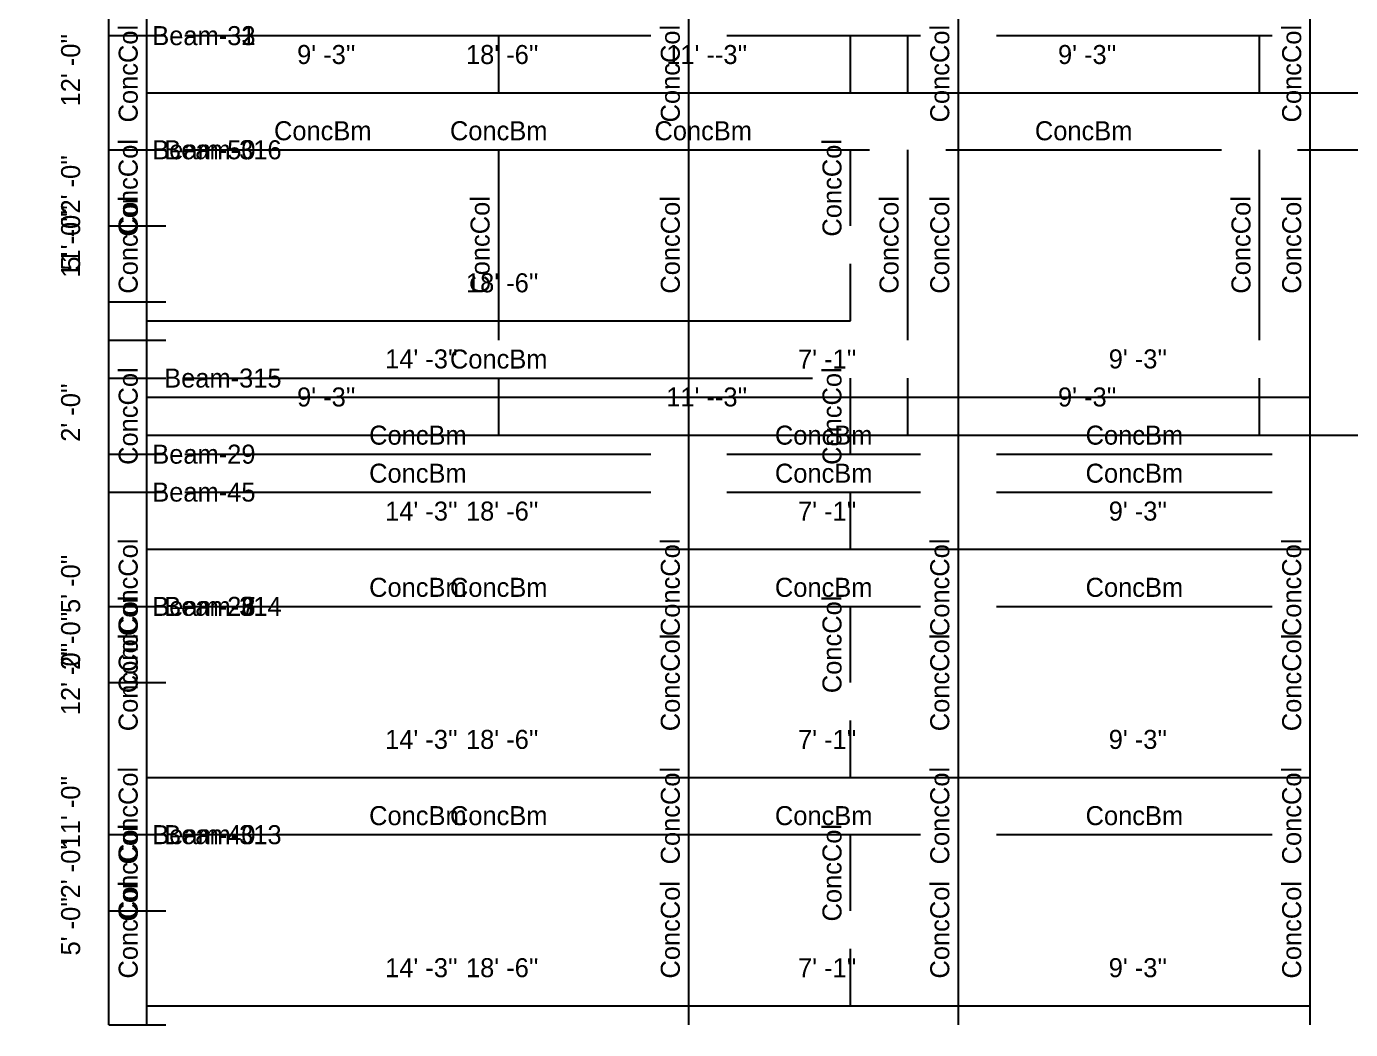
# Model space of a CAD drawing. Extents: x -38 to 2998, y -195 to 11529.
# Drawn here: x -38 to 379.7, y 586.5 to 902.9 of the extents above; entities that cross this region are included whole.
import ezdxf
from ezdxf.enums import TextEntityAlignment as Align

# ---------------------------------------------------------------- set-up
doc = ezdxf.new("R2010")
doc.units = 0
doc.header["$MEASUREMENT"] = 0
doc.layers.get('0').update_dxf_attribs({"linetype": 'CONTINUOUS'})
for name, color, linetype in [('CENTERLINES', 7, 'CONTINUOUS'), ('DIMENSIONS', 4, 'CONTINUOUS'), ('TEXT', 5, 'CONTINUOUS')]:
    doc.layers.add(name, color=color, linetype=linetype)
doc.dimstyles.get("Standard").update_dxf_attribs({"dimtxt": 0.18, "dimasz": 0.18, "dimexe": 0.18, "dimexo": 0.0625, "dimgap": 0.09, "dimtad": 0, "dimtih": 1, "dimtoh": 1, "dimdec": 4, "dimzin": 0, "dimtxsty": 'STANDARD', "dimcen": 0.09, "dimazin": 3, "dimtfac": 1, "dimtdec": 4, "dimtofl": 0, "dimtmove": 0, "dimatfit": 3, "dimtolj": 1, "dimtzin": 0})

# ---------------------------------------------------------------- blocks, each defined once
blk = doc.blocks.new('*D7646')
at = {"color": 1, "linetype": 'BYBLOCK'}
for points in [[(4.77, 598.77), (3.71, 597.71), (-3.71, 590.29), (-4.77, 589.23)], [(175.77, 598.77), (174.71, 597.71), (167.29, 590.29), (166.23, 589.23)]]:
    blk.add_solid(points, dxfattribs=at)
at = {"layer": 'DIMENSIONS', "color": 9, "linetype": 'BYBLOCK'}
for p, q in [((0, 594), (0, 612)), ((171, 594), (171, 612))]:
    blk.add_line(p, q, dxfattribs=at)
at = {"layer": 'DIMENSIONS', "color": 0, "linetype": 'BYBLOCK'}
blk.add_line((0, 594), (171, 594), dxfattribs=at)
at = {"layer": 'DIMENSIONS', "color": 0, "linetype": 'BYBLOCK', "insert": (85.5, 606), "char_height": 6, "attachment_point": 5}
blk.add_mtext("\\A1; 14' -3''", dxfattribs=at)
blk = doc.blocks.new('*D7647')
at = {"color": 1, "linetype": 'BYBLOCK'}
for points in [[(175.77, 598.77), (174.71, 597.71), (167.29, 590.29), (166.23, 589.23)], [(260.77, 598.77), (259.71, 597.71), (252.28, 590.29), (251.22, 589.23)]]:
    blk.add_solid(points, dxfattribs=at)
at = {"layer": 'DIMENSIONS', "color": 9, "linetype": 'BYBLOCK'}
for p, q in [((171, 594), (171, 612)), ((256, 594), (256, 612))]:
    blk.add_line(p, q, dxfattribs=at)
at = {"layer": 'DIMENSIONS', "color": 0, "linetype": 'BYBLOCK'}
blk.add_line((171, 594), (256, 594), dxfattribs=at)
at = {"layer": 'DIMENSIONS', "color": 0, "linetype": 'BYBLOCK', "insert": (213.5, 606), "char_height": 6, "attachment_point": 5}
blk.add_mtext("\\A1; 7' -1''", dxfattribs=at)
blk = doc.blocks.new('*D7648')
at = {"color": 1, "linetype": 'BYBLOCK'}
for points in [[(260.77, 598.77), (259.71, 597.71), (252.28, 590.29), (251.22, 589.23)], [(371.77, 598.77), (370.71, 597.71), (363.28, 590.29), (362.22, 589.23)]]:
    blk.add_solid(points, dxfattribs=at)
at = {"layer": 'DIMENSIONS', "color": 9, "linetype": 'BYBLOCK'}
for p, q in [((256, 594), (256, 612)), ((367, 594), (367, 612))]:
    blk.add_line(p, q, dxfattribs=at)
at = {"layer": 'DIMENSIONS', "color": 0, "linetype": 'BYBLOCK'}
blk.add_line((256, 594), (367, 594), dxfattribs=at)
at = {"layer": 'DIMENSIONS', "color": 0, "linetype": 'BYBLOCK', "insert": (311.5, 606), "char_height": 6, "attachment_point": 5}
blk.add_mtext("\\A1; 9' -3''", dxfattribs=at)
blk = doc.blocks.new('*D7649')
at = {"color": 1, "linetype": 'BYBLOCK'}
for points in [[(-8.29, 764.29), (-7.23, 763.23), (-16.77, 772.77), (-15.71, 771.71)], [(-8.29, 620.29), (-7.23, 619.23), (-16.77, 628.77), (-15.71, 627.71)]]:
    blk.add_solid(points, dxfattribs=at)
at = {"layer": 'DIMENSIONS', "color": 9, "linetype": 'BYBLOCK'}
for p, q in [((-12, 768), (6, 768)), ((-12, 624), (6, 624))]:
    blk.add_line(p, q, dxfattribs=at)
at = {"layer": 'DIMENSIONS', "color": 0, "linetype": 'BYBLOCK'}
blk.add_line((-12, 624), (-12, 768), dxfattribs=at)
at = {"layer": 'DIMENSIONS', "color": 0, "linetype": 'BYBLOCK', "insert": (-24, 696), "char_height": 6, "attachment_point": 5, "rotation": 90}
blk.add_mtext("\\A1; 12' -0''", dxfattribs=at)
blk = doc.blocks.new('*D7650')
at = {"color": 1, "linetype": 'BYBLOCK'}
for points in [[(4.77, 790.77), (3.71, 789.71), (-3.71, 782.29), (-4.77, 781.23)], [(175.77, 790.77), (174.71, 789.71), (167.29, 782.29), (166.23, 781.23)]]:
    blk.add_solid(points, dxfattribs=at)
at = {"layer": 'DIMENSIONS', "color": 9, "linetype": 'BYBLOCK'}
for p, q in [((0, 786), (0, 804)), ((171, 786), (171, 804))]:
    blk.add_line(p, q, dxfattribs=at)
at = {"layer": 'DIMENSIONS', "color": 0, "linetype": 'BYBLOCK'}
blk.add_line((0, 786), (171, 786), dxfattribs=at)
at = {"layer": 'DIMENSIONS', "color": 0, "linetype": 'BYBLOCK', "insert": (85.5, 798), "char_height": 6, "attachment_point": 5}
blk.add_mtext("\\A1; 14' -3''", dxfattribs=at)
blk = doc.blocks.new('*D7651')
at = {"color": 1, "linetype": 'BYBLOCK'}
for points in [[(175.77, 790.77), (174.71, 789.71), (167.29, 782.29), (166.23, 781.23)], [(260.77, 790.77), (259.71, 789.71), (252.28, 782.29), (251.22, 781.23)]]:
    blk.add_solid(points, dxfattribs=at)
at = {"layer": 'DIMENSIONS', "color": 9, "linetype": 'BYBLOCK'}
for p, q in [((171, 786), (171, 804)), ((256, 786), (256, 804))]:
    blk.add_line(p, q, dxfattribs=at)
at = {"layer": 'DIMENSIONS', "color": 0, "linetype": 'BYBLOCK'}
blk.add_line((171, 786), (256, 786), dxfattribs=at)
at = {"layer": 'DIMENSIONS', "color": 0, "linetype": 'BYBLOCK', "insert": (213.5, 798), "char_height": 6, "attachment_point": 5}
blk.add_mtext("\\A1; 7' -1''", dxfattribs=at)
blk = doc.blocks.new('*D7652')
at = {"color": 1, "linetype": 'BYBLOCK'}
for points in [[(260.77, 790.77), (259.71, 789.71), (252.28, 782.29), (251.22, 781.23)], [(371.77, 790.77), (370.71, 789.71), (363.28, 782.29), (362.22, 781.23)]]:
    blk.add_solid(points, dxfattribs=at)
at = {"layer": 'DIMENSIONS', "color": 9, "linetype": 'BYBLOCK'}
for p, q in [((256, 786), (256, 804)), ((367, 786), (367, 804))]:
    blk.add_line(p, q, dxfattribs=at)
at = {"layer": 'DIMENSIONS', "color": 0, "linetype": 'BYBLOCK'}
blk.add_line((256, 786), (367, 786), dxfattribs=at)
at = {"layer": 'DIMENSIONS', "color": 0, "linetype": 'BYBLOCK', "insert": (311.5, 798), "char_height": 6, "attachment_point": 5}
blk.add_mtext("\\A1; 9' -3''", dxfattribs=at)
blk = doc.blocks.new('*D7653')
at = {"color": 1, "linetype": 'BYBLOCK'}
for points in [[(-8.29, 956.29), (-7.23, 955.23), (-16.77, 964.77), (-15.71, 963.71)], [(-8.29, 812.29), (-7.23, 811.23), (-16.77, 820.77), (-15.71, 819.71)]]:
    blk.add_solid(points, dxfattribs=at)
at = {"layer": 'DIMENSIONS', "color": 9, "linetype": 'BYBLOCK'}
for p, q in [((-12, 960), (6, 960)), ((-12, 816), (6, 816))]:
    blk.add_line(p, q, dxfattribs=at)
at = {"layer": 'DIMENSIONS', "color": 0, "linetype": 'BYBLOCK'}
blk.add_line((-12, 816), (-12, 960), dxfattribs=at)
at = {"layer": 'DIMENSIONS', "color": 0, "linetype": 'BYBLOCK', "insert": (-24, 888), "char_height": 6, "attachment_point": 5, "rotation": 90}
blk.add_mtext("\\A1; 12' -0''", dxfattribs=at)
blk = doc.blocks.new('*D8119')
at = {"color": 1, "linetype": 'BYBLOCK'}
for points in [[(-8.29, 716.29), (-7.23, 715.23), (-16.77, 724.77), (-15.71, 723.71)], [(-8.29, 584.29), (-7.23, 583.23), (-16.77, 592.77), (-15.71, 591.71)]]:
    blk.add_solid(points, dxfattribs=at)
at = {"layer": 'DIMENSIONS', "color": 9, "linetype": 'BYBLOCK'}
for p, q in [((-12, 720), (6, 720)), ((-12, 588), (6, 588))]:
    blk.add_line(p, q, dxfattribs=at)
at = {"layer": 'DIMENSIONS', "color": 0, "linetype": 'BYBLOCK'}
blk.add_line((-12, 588), (-12, 720), dxfattribs=at)
at = {"layer": 'DIMENSIONS', "color": 0, "linetype": 'BYBLOCK', "insert": (-24, 654), "char_height": 6, "attachment_point": 5, "rotation": 90}
blk.add_mtext("\\A1; 11' -0''", dxfattribs=at)
blk = doc.blocks.new('*D8120')
at = {"color": 1, "linetype": 'BYBLOCK'}
for points in [[(4.77, 742.77), (3.71, 741.71), (-3.71, 734.29), (-4.77, 733.23)], [(175.77, 742.77), (174.71, 741.71), (167.29, 734.29), (166.23, 733.23)]]:
    blk.add_solid(points, dxfattribs=at)
at = {"layer": 'DIMENSIONS', "color": 9, "linetype": 'BYBLOCK'}
for p, q in [((0, 738), (0, 756)), ((171, 738), (171, 756))]:
    blk.add_line(p, q, dxfattribs=at)
at = {"layer": 'DIMENSIONS', "color": 0, "linetype": 'BYBLOCK'}
blk.add_line((0, 738), (171, 738), dxfattribs=at)
at = {"layer": 'DIMENSIONS', "color": 0, "linetype": 'BYBLOCK', "insert": (85.5, 750), "char_height": 6, "attachment_point": 5}
blk.add_mtext("\\A1; 14' -3''", dxfattribs=at)
blk = doc.blocks.new('*D8121')
at = {"color": 1, "linetype": 'BYBLOCK'}
for points in [[(175.77, 742.77), (174.71, 741.71), (167.29, 734.29), (166.23, 733.23)], [(260.77, 742.77), (259.71, 741.71), (252.28, 734.29), (251.22, 733.23)]]:
    blk.add_solid(points, dxfattribs=at)
at = {"layer": 'DIMENSIONS', "color": 9, "linetype": 'BYBLOCK'}
for p, q in [((171, 738), (171, 756)), ((256, 738), (256, 756))]:
    blk.add_line(p, q, dxfattribs=at)
at = {"layer": 'DIMENSIONS', "color": 0, "linetype": 'BYBLOCK'}
blk.add_line((171, 738), (256, 738), dxfattribs=at)
at = {"layer": 'DIMENSIONS', "color": 0, "linetype": 'BYBLOCK', "insert": (213.5, 750), "char_height": 6, "attachment_point": 5}
blk.add_mtext("\\A1; 7' -1''", dxfattribs=at)
blk = doc.blocks.new('*D8122')
at = {"color": 1, "linetype": 'BYBLOCK'}
for points in [[(260.77, 742.77), (259.71, 741.71), (252.28, 734.29), (251.22, 733.23)], [(371.77, 742.77), (370.71, 741.71), (363.28, 734.29), (362.22, 733.23)]]:
    blk.add_solid(points, dxfattribs=at)
at = {"layer": 'DIMENSIONS', "color": 9, "linetype": 'BYBLOCK'}
for p, q in [((256, 738), (256, 756)), ((367, 738), (367, 756))]:
    blk.add_line(p, q, dxfattribs=at)
at = {"layer": 'DIMENSIONS', "color": 0, "linetype": 'BYBLOCK'}
blk.add_line((256, 738), (367, 738), dxfattribs=at)
at = {"layer": 'DIMENSIONS', "color": 0, "linetype": 'BYBLOCK', "insert": (311.5, 750), "char_height": 6, "attachment_point": 5}
blk.add_mtext("\\A1; 9' -3''", dxfattribs=at)
blk = doc.blocks.new('*D8123')
at = {"color": 1, "linetype": 'BYBLOCK'}
for points in [[(-8.29, 896.29), (-7.23, 895.23), (-16.77, 904.77), (-15.71, 903.71)], [(-8.29, 764.29), (-7.23, 763.23), (-16.77, 772.77), (-15.71, 771.71)]]:
    blk.add_solid(points, dxfattribs=at)
at = {"layer": 'DIMENSIONS', "color": 9, "linetype": 'BYBLOCK'}
for p, q in [((-12, 900), (6, 900)), ((-12, 768), (6, 768))]:
    blk.add_line(p, q, dxfattribs=at)
at = {"layer": 'DIMENSIONS', "color": 0, "linetype": 'BYBLOCK'}
blk.add_line((-12, 768), (-12, 900), dxfattribs=at)
at = {"layer": 'DIMENSIONS', "color": 0, "linetype": 'BYBLOCK', "insert": (-24, 834), "char_height": 6, "attachment_point": 5, "rotation": 90}
blk.add_mtext("\\A1; 11' -0''", dxfattribs=at)
blk = doc.blocks.new('*D8589')
at = {"color": 1, "linetype": 'BYBLOCK'}
for points in [[(-8.29, 716.29), (-7.23, 715.23), (-16.77, 724.77), (-15.71, 723.71)], [(-8.29, 584.29), (-7.23, 583.23), (-16.77, 592.77), (-15.71, 591.71)]]:
    blk.add_solid(points, dxfattribs=at)
at = {"layer": 'DIMENSIONS', "color": 9, "linetype": 'BYBLOCK'}
for p, q in [((-12, 720), (6, 720)), ((-12, 588), (6, 588))]:
    blk.add_line(p, q, dxfattribs=at)
at = {"layer": 'DIMENSIONS', "color": 0, "linetype": 'BYBLOCK'}
blk.add_line((-12, 588), (-12, 720), dxfattribs=at)
at = {"layer": 'DIMENSIONS', "color": 0, "linetype": 'BYBLOCK', "insert": (-24, 654), "char_height": 6, "attachment_point": 5, "rotation": 90}
blk.add_mtext("\\A1; 11' -0''", dxfattribs=at)
blk = doc.blocks.new('*D8590')
at = {"color": 1, "linetype": 'BYBLOCK'}
for points in [[(4.77, 742.77), (3.71, 741.71), (-3.71, 734.29), (-4.77, 733.23)], [(175.77, 742.77), (174.71, 741.71), (167.29, 734.29), (166.23, 733.23)]]:
    blk.add_solid(points, dxfattribs=at)
at = {"layer": 'DIMENSIONS', "color": 9, "linetype": 'BYBLOCK'}
for p, q in [((0, 738), (0, 756)), ((171, 738), (171, 756))]:
    blk.add_line(p, q, dxfattribs=at)
at = {"layer": 'DIMENSIONS', "color": 0, "linetype": 'BYBLOCK'}
blk.add_line((0, 738), (171, 738), dxfattribs=at)
at = {"layer": 'DIMENSIONS', "color": 0, "linetype": 'BYBLOCK', "insert": (85.5, 750), "char_height": 6, "attachment_point": 5}
blk.add_mtext("\\A1; 14' -3''", dxfattribs=at)
blk = doc.blocks.new('*D8591')
at = {"color": 1, "linetype": 'BYBLOCK'}
for points in [[(175.77, 742.77), (174.71, 741.71), (167.29, 734.29), (166.23, 733.23)], [(260.77, 742.77), (259.71, 741.71), (252.28, 734.29), (251.22, 733.23)]]:
    blk.add_solid(points, dxfattribs=at)
at = {"layer": 'DIMENSIONS', "color": 9, "linetype": 'BYBLOCK'}
for p, q in [((171, 738), (171, 756)), ((256, 738), (256, 756))]:
    blk.add_line(p, q, dxfattribs=at)
at = {"layer": 'DIMENSIONS', "color": 0, "linetype": 'BYBLOCK'}
blk.add_line((171, 738), (256, 738), dxfattribs=at)
at = {"layer": 'DIMENSIONS', "color": 0, "linetype": 'BYBLOCK', "insert": (213.5, 750), "char_height": 6, "attachment_point": 5}
blk.add_mtext("\\A1; 7' -1''", dxfattribs=at)
blk = doc.blocks.new('*D8592')
at = {"color": 1, "linetype": 'BYBLOCK'}
for points in [[(260.77, 742.77), (259.71, 741.71), (252.28, 734.29), (251.22, 733.23)], [(371.77, 742.77), (370.71, 741.71), (363.28, 734.29), (362.22, 733.23)]]:
    blk.add_solid(points, dxfattribs=at)
at = {"layer": 'DIMENSIONS', "color": 9, "linetype": 'BYBLOCK'}
for p, q in [((256, 738), (256, 756)), ((367, 738), (367, 756))]:
    blk.add_line(p, q, dxfattribs=at)
at = {"layer": 'DIMENSIONS', "color": 0, "linetype": 'BYBLOCK'}
blk.add_line((256, 738), (367, 738), dxfattribs=at)
at = {"layer": 'DIMENSIONS', "color": 0, "linetype": 'BYBLOCK', "insert": (311.5, 750), "char_height": 6, "attachment_point": 5}
blk.add_mtext("\\A1; 9' -3''", dxfattribs=at)
blk = doc.blocks.new('*D8593')
at = {"color": 1, "linetype": 'BYBLOCK'}
for points in [[(-8.29, 896.29), (-7.23, 895.23), (-16.77, 904.77), (-15.71, 903.71)], [(-8.29, 764.29), (-7.23, 763.23), (-16.77, 772.77), (-15.71, 771.71)]]:
    blk.add_solid(points, dxfattribs=at)
at = {"layer": 'DIMENSIONS', "color": 9, "linetype": 'BYBLOCK'}
for p, q in [((-12, 900), (6, 900)), ((-12, 768), (6, 768))]:
    blk.add_line(p, q, dxfattribs=at)
at = {"layer": 'DIMENSIONS', "color": 0, "linetype": 'BYBLOCK'}
blk.add_line((-12, 768), (-12, 900), dxfattribs=at)
at = {"layer": 'DIMENSIONS', "color": 0, "linetype": 'BYBLOCK', "insert": (-24, 834), "char_height": 6, "attachment_point": 5, "rotation": 90}
blk.add_mtext("\\A1; 11' -0''", dxfattribs=at)
blk = doc.blocks.new('*D9059')
at = {"color": 1, "linetype": 'BYBLOCK'}
for points in [[(-8.29, 716.29), (-7.23, 715.23), (-16.77, 724.77), (-15.71, 723.71)], [(-8.29, 584.29), (-7.23, 583.23), (-16.77, 592.77), (-15.71, 591.71)]]:
    blk.add_solid(points, dxfattribs=at)
at = {"layer": 'DIMENSIONS', "color": 9, "linetype": 'BYBLOCK'}
for p, q in [((-12, 720), (6, 720)), ((-12, 588), (6, 588))]:
    blk.add_line(p, q, dxfattribs=at)
at = {"layer": 'DIMENSIONS', "color": 0, "linetype": 'BYBLOCK'}
blk.add_line((-12, 588), (-12, 720), dxfattribs=at)
at = {"layer": 'DIMENSIONS', "color": 0, "linetype": 'BYBLOCK', "insert": (-24, 654), "char_height": 6, "attachment_point": 5, "rotation": 90}
blk.add_mtext("\\A1; 11' -0''", dxfattribs=at)
blk = doc.blocks.new('*D9060')
at = {"color": 1, "linetype": 'BYBLOCK'}
for points in [[(4.77, 742.77), (3.71, 741.71), (-3.71, 734.29), (-4.77, 733.23)], [(175.77, 742.77), (174.71, 741.71), (167.29, 734.29), (166.23, 733.23)]]:
    blk.add_solid(points, dxfattribs=at)
at = {"layer": 'DIMENSIONS', "color": 9, "linetype": 'BYBLOCK'}
for p, q in [((0, 738), (0, 756)), ((171, 738), (171, 756))]:
    blk.add_line(p, q, dxfattribs=at)
at = {"layer": 'DIMENSIONS', "color": 0, "linetype": 'BYBLOCK'}
blk.add_line((0, 738), (171, 738), dxfattribs=at)
at = {"layer": 'DIMENSIONS', "color": 0, "linetype": 'BYBLOCK', "insert": (85.5, 750), "char_height": 6, "attachment_point": 5}
blk.add_mtext("\\A1; 14' -3''", dxfattribs=at)
blk = doc.blocks.new('*D9061')
at = {"color": 1, "linetype": 'BYBLOCK'}
for points in [[(175.77, 742.77), (174.71, 741.71), (167.29, 734.29), (166.23, 733.23)], [(260.77, 742.77), (259.71, 741.71), (252.28, 734.29), (251.22, 733.23)]]:
    blk.add_solid(points, dxfattribs=at)
at = {"layer": 'DIMENSIONS', "color": 9, "linetype": 'BYBLOCK'}
for p, q in [((171, 738), (171, 756)), ((256, 738), (256, 756))]:
    blk.add_line(p, q, dxfattribs=at)
at = {"layer": 'DIMENSIONS', "color": 0, "linetype": 'BYBLOCK'}
blk.add_line((171, 738), (256, 738), dxfattribs=at)
at = {"layer": 'DIMENSIONS', "color": 0, "linetype": 'BYBLOCK', "insert": (213.5, 750), "char_height": 6, "attachment_point": 5}
blk.add_mtext("\\A1; 7' -1''", dxfattribs=at)
blk = doc.blocks.new('*D9062')
at = {"color": 1, "linetype": 'BYBLOCK'}
for points in [[(260.77, 742.77), (259.71, 741.71), (252.28, 734.29), (251.22, 733.23)], [(371.77, 742.77), (370.71, 741.71), (363.28, 734.29), (362.22, 733.23)]]:
    blk.add_solid(points, dxfattribs=at)
at = {"layer": 'DIMENSIONS', "color": 9, "linetype": 'BYBLOCK'}
for p, q in [((256, 738), (256, 756)), ((367, 738), (367, 756))]:
    blk.add_line(p, q, dxfattribs=at)
at = {"layer": 'DIMENSIONS', "color": 0, "linetype": 'BYBLOCK'}
blk.add_line((256, 738), (367, 738), dxfattribs=at)
at = {"layer": 'DIMENSIONS', "color": 0, "linetype": 'BYBLOCK', "insert": (311.5, 750), "char_height": 6, "attachment_point": 5}
blk.add_mtext("\\A1; 9' -3''", dxfattribs=at)
blk = doc.blocks.new('*D9063')
at = {"color": 1, "linetype": 'BYBLOCK'}
for points in [[(-8.29, 896.29), (-7.23, 895.23), (-16.77, 904.77), (-15.71, 903.71)], [(-8.29, 764.29), (-7.23, 763.23), (-16.77, 772.77), (-15.71, 771.71)]]:
    blk.add_solid(points, dxfattribs=at)
at = {"layer": 'DIMENSIONS', "color": 9, "linetype": 'BYBLOCK'}
for p, q in [((-12, 900), (6, 900)), ((-12, 768), (6, 768))]:
    blk.add_line(p, q, dxfattribs=at)
at = {"layer": 'DIMENSIONS', "color": 0, "linetype": 'BYBLOCK'}
blk.add_line((-12, 768), (-12, 900), dxfattribs=at)
at = {"layer": 'DIMENSIONS', "color": 0, "linetype": 'BYBLOCK', "insert": (-24, 834), "char_height": 6, "attachment_point": 5, "rotation": 90}
blk.add_mtext("\\A1; 11' -0''", dxfattribs=at)
blk = doc.blocks.new('*D9537')
at = {"color": 1, "linetype": 'BYBLOCK'}
for points in [[(-8.29, 644.29), (-7.23, 643.23), (-16.77, 652.77), (-15.71, 651.71)], [(-8.29, 584.29), (-7.23, 583.23), (-16.77, 592.77), (-15.71, 591.71)]]:
    blk.add_solid(points, dxfattribs=at)
at = {"layer": 'DIMENSIONS', "color": 9, "linetype": 'BYBLOCK'}
for p, q in [((-12, 648), (6, 648)), ((-12, 588), (6, 588))]:
    blk.add_line(p, q, dxfattribs=at)
at = {"layer": 'DIMENSIONS', "color": 0, "linetype": 'BYBLOCK'}
blk.add_line((-12, 588), (-12, 648), dxfattribs=at)
at = {"layer": 'DIMENSIONS', "color": 0, "linetype": 'BYBLOCK', "insert": (-24, 618), "char_height": 6, "attachment_point": 5, "rotation": 90}
blk.add_mtext("\\A1; 5' -0''", dxfattribs=at)
blk = doc.blocks.new('*D9538')
at = {"color": 1, "linetype": 'BYBLOCK'}
for points in [[(4.77, 670.77), (3.71, 669.71), (-3.71, 662.29), (-4.77, 661.23)], [(175.77, 670.77), (174.71, 669.71), (167.29, 662.29), (166.23, 661.23)]]:
    blk.add_solid(points, dxfattribs=at)
at = {"layer": 'DIMENSIONS', "color": 9, "linetype": 'BYBLOCK'}
for p, q in [((0, 666), (0, 684)), ((171, 666), (171, 684))]:
    blk.add_line(p, q, dxfattribs=at)
at = {"layer": 'DIMENSIONS', "color": 0, "linetype": 'BYBLOCK'}
blk.add_line((0, 666), (171, 666), dxfattribs=at)
at = {"layer": 'DIMENSIONS', "color": 0, "linetype": 'BYBLOCK', "insert": (85.5, 678), "char_height": 6, "attachment_point": 5}
blk.add_mtext("\\A1; 14' -3''", dxfattribs=at)
blk = doc.blocks.new('*D9539')
at = {"color": 1, "linetype": 'BYBLOCK'}
for points in [[(175.77, 670.77), (174.71, 669.71), (167.29, 662.29), (166.23, 661.23)], [(260.77, 670.77), (259.71, 669.71), (252.28, 662.29), (251.22, 661.23)]]:
    blk.add_solid(points, dxfattribs=at)
at = {"layer": 'DIMENSIONS', "color": 9, "linetype": 'BYBLOCK'}
for p, q in [((171, 666), (171, 684)), ((256, 666), (256, 684))]:
    blk.add_line(p, q, dxfattribs=at)
at = {"layer": 'DIMENSIONS', "color": 0, "linetype": 'BYBLOCK'}
blk.add_line((171, 666), (256, 666), dxfattribs=at)
at = {"layer": 'DIMENSIONS', "color": 0, "linetype": 'BYBLOCK', "insert": (213.5, 678), "char_height": 6, "attachment_point": 5}
blk.add_mtext("\\A1; 7' -1''", dxfattribs=at)
blk = doc.blocks.new('*D9540')
at = {"color": 1, "linetype": 'BYBLOCK'}
for points in [[(260.77, 670.77), (259.71, 669.71), (252.28, 662.29), (251.22, 661.23)], [(371.77, 670.77), (370.71, 669.71), (363.28, 662.29), (362.22, 661.23)]]:
    blk.add_solid(points, dxfattribs=at)
at = {"layer": 'DIMENSIONS', "color": 9, "linetype": 'BYBLOCK'}
for p, q in [((256, 666), (256, 684)), ((367, 666), (367, 684))]:
    blk.add_line(p, q, dxfattribs=at)
at = {"layer": 'DIMENSIONS', "color": 0, "linetype": 'BYBLOCK'}
blk.add_line((256, 666), (367, 666), dxfattribs=at)
at = {"layer": 'DIMENSIONS', "color": 0, "linetype": 'BYBLOCK', "insert": (311.5, 678), "char_height": 6, "attachment_point": 5}
blk.add_mtext("\\A1; 9' -3''", dxfattribs=at)
blk = doc.blocks.new('*D9541')
at = {"color": 1, "linetype": 'BYBLOCK'}
for points in [[(-8.29, 752.29), (-7.23, 751.23), (-16.77, 760.77), (-15.71, 759.71)], [(-8.29, 692.29), (-7.23, 691.23), (-16.77, 700.77), (-15.71, 699.71)]]:
    blk.add_solid(points, dxfattribs=at)
at = {"layer": 'DIMENSIONS', "color": 9, "linetype": 'BYBLOCK'}
for p, q in [((-12, 756), (6, 756)), ((-12, 696), (6, 696))]:
    blk.add_line(p, q, dxfattribs=at)
at = {"layer": 'DIMENSIONS', "color": 0, "linetype": 'BYBLOCK'}
blk.add_line((-12, 696), (-12, 756), dxfattribs=at)
at = {"layer": 'DIMENSIONS', "color": 0, "linetype": 'BYBLOCK', "insert": (-24, 726), "char_height": 6, "attachment_point": 5, "rotation": 90}
blk.add_mtext("\\A1; 5' -0''", dxfattribs=at)
blk = doc.blocks.new('*D9542')
at = {"color": 1, "linetype": 'BYBLOCK'}
for points in [[(4.77, 778.77), (3.71, 777.71), (-3.71, 770.29), (-4.77, 769.23)], [(115.77, 778.77), (114.71, 777.71), (107.29, 770.29), (106.23, 769.23)]]:
    blk.add_solid(points, dxfattribs=at)
at = {"layer": 'DIMENSIONS', "color": 9, "linetype": 'BYBLOCK'}
for p, q in [((0, 774), (0, 792)), ((111, 774), (111, 792))]:
    blk.add_line(p, q, dxfattribs=at)
at = {"layer": 'DIMENSIONS', "color": 0, "linetype": 'BYBLOCK'}
blk.add_line((0, 774), (111, 774), dxfattribs=at)
at = {"layer": 'DIMENSIONS', "color": 0, "linetype": 'BYBLOCK', "insert": (55.5, 786), "char_height": 6, "attachment_point": 5}
blk.add_mtext("\\A1; 9' -3''", dxfattribs=at)
blk = doc.blocks.new('*D9543')
at = {"color": 1, "linetype": 'BYBLOCK'}
for points in [[(115.77, 778.77), (114.71, 777.71), (107.29, 770.29), (106.23, 769.23)], [(244.77, 778.77), (243.71, 777.71), (236.29, 770.29), (235.23, 769.23)]]:
    blk.add_solid(points, dxfattribs=at)
at = {"layer": 'DIMENSIONS', "color": 9, "linetype": 'BYBLOCK'}
for p, q in [((111, 774), (111, 792)), ((240, 774), (240, 792))]:
    blk.add_line(p, q, dxfattribs=at)
at = {"layer": 'DIMENSIONS', "color": 0, "linetype": 'BYBLOCK'}
blk.add_line((111, 774), (240, 774), dxfattribs=at)
at = {"layer": 'DIMENSIONS', "color": 0, "linetype": 'BYBLOCK', "insert": (175.5, 786), "char_height": 6, "attachment_point": 5}
blk.add_mtext("\\A1; 11' --3''", dxfattribs=at)
blk = doc.blocks.new('*D9544')
at = {"color": 1, "linetype": 'BYBLOCK'}
for points in [[(244.77, 778.77), (243.71, 777.71), (236.29, 770.29), (235.23, 769.23)], [(355.77, 778.77), (354.71, 777.71), (347.29, 770.29), (346.23, 769.23)]]:
    blk.add_solid(points, dxfattribs=at)
at = {"layer": 'DIMENSIONS', "color": 9, "linetype": 'BYBLOCK'}
for p, q in [((240, 774), (240, 792)), ((351, 774), (351, 792))]:
    blk.add_line(p, q, dxfattribs=at)
at = {"layer": 'DIMENSIONS', "color": 0, "linetype": 'BYBLOCK'}
blk.add_line((240, 774), (351, 774), dxfattribs=at)
at = {"layer": 'DIMENSIONS', "color": 0, "linetype": 'BYBLOCK', "insert": (295.5, 786), "char_height": 6, "attachment_point": 5}
blk.add_mtext("\\A1; 9' -3''", dxfattribs=at)
blk = doc.blocks.new('*D9545')
at = {"color": 1, "linetype": 'BYBLOCK'}
for points in [[(355.77, 778.77), (354.71, 777.71), (347.29, 770.29), (346.23, 769.23)], [(577.77, 778.77), (576.71, 777.71), (569.29, 770.29), (568.23, 769.23)]]:
    blk.add_solid(points, dxfattribs=at)
at = {"layer": 'DIMENSIONS', "color": 9, "linetype": 'BYBLOCK'}
for p, q in [((351, 774), (351, 792)), ((573, 774), (573, 792))]:
    blk.add_line(p, q, dxfattribs=at)
at = {"layer": 'DIMENSIONS', "color": 0, "linetype": 'BYBLOCK'}
blk.add_line((351, 774), (573, 774), dxfattribs=at)
at = {"layer": 'DIMENSIONS', "color": 0, "linetype": 'BYBLOCK', "insert": (462, 786), "char_height": 6, "attachment_point": 5}
blk.add_mtext("\\A1; 18' -6''", dxfattribs=at)
blk = doc.blocks.new('*D9557')
at = {"color": 1, "linetype": 'BYBLOCK'}
for points in [[(-8.29, 860.29), (-7.23, 859.23), (-16.77, 868.77), (-15.71, 867.71)], [(-8.29, 800.29), (-7.23, 799.23), (-16.77, 808.77), (-15.71, 807.71)]]:
    blk.add_solid(points, dxfattribs=at)
at = {"layer": 'DIMENSIONS', "color": 9, "linetype": 'BYBLOCK'}
for p, q in [((-12, 864), (6, 864)), ((-12, 804), (6, 804))]:
    blk.add_line(p, q, dxfattribs=at)
at = {"layer": 'DIMENSIONS', "color": 0, "linetype": 'BYBLOCK'}
blk.add_line((-12, 804), (-12, 864), dxfattribs=at)
at = {"layer": 'DIMENSIONS', "color": 0, "linetype": 'BYBLOCK', "insert": (-24, 834), "char_height": 6, "attachment_point": 5, "rotation": 90}
blk.add_mtext("\\A1; 5' -0''", dxfattribs=at)
blk = doc.blocks.new('*D9558')
at = {"color": 1, "linetype": 'BYBLOCK'}
for points in [[(4.77, 886.77), (3.71, 885.71), (-3.71, 878.29), (-4.77, 877.23)], [(115.77, 886.77), (114.71, 885.71), (107.29, 878.29), (106.23, 877.23)]]:
    blk.add_solid(points, dxfattribs=at)
at = {"layer": 'DIMENSIONS', "color": 9, "linetype": 'BYBLOCK'}
for p, q in [((0, 882), (0, 900)), ((111, 882), (111, 900))]:
    blk.add_line(p, q, dxfattribs=at)
at = {"layer": 'DIMENSIONS', "color": 0, "linetype": 'BYBLOCK'}
blk.add_line((0, 882), (111, 882), dxfattribs=at)
at = {"layer": 'DIMENSIONS', "color": 0, "linetype": 'BYBLOCK', "insert": (55.5, 894), "char_height": 6, "attachment_point": 5}
blk.add_mtext("\\A1; 9' -3''", dxfattribs=at)
blk = doc.blocks.new('*D9559')
at = {"color": 1, "linetype": 'BYBLOCK'}
for points in [[(115.77, 886.77), (114.71, 885.71), (107.29, 878.29), (106.23, 877.23)], [(244.77, 886.77), (243.71, 885.71), (236.29, 878.29), (235.23, 877.23)]]:
    blk.add_solid(points, dxfattribs=at)
at = {"layer": 'DIMENSIONS', "color": 9, "linetype": 'BYBLOCK'}
for p, q in [((111, 882), (111, 900)), ((240, 882), (240, 900))]:
    blk.add_line(p, q, dxfattribs=at)
at = {"layer": 'DIMENSIONS', "color": 0, "linetype": 'BYBLOCK'}
blk.add_line((111, 882), (240, 882), dxfattribs=at)
at = {"layer": 'DIMENSIONS', "color": 0, "linetype": 'BYBLOCK', "insert": (175.5, 894), "char_height": 6, "attachment_point": 5}
blk.add_mtext("\\A1; 11' --3''", dxfattribs=at)
blk = doc.blocks.new('*D9560')
at = {"color": 1, "linetype": 'BYBLOCK'}
for points in [[(244.77, 886.77), (243.71, 885.71), (236.29, 878.29), (235.23, 877.23)], [(355.77, 886.77), (354.71, 885.71), (347.29, 878.29), (346.23, 877.23)]]:
    blk.add_solid(points, dxfattribs=at)
at = {"layer": 'DIMENSIONS', "color": 9, "linetype": 'BYBLOCK'}
for p, q in [((240, 882), (240, 900)), ((351, 882), (351, 900))]:
    blk.add_line(p, q, dxfattribs=at)
at = {"layer": 'DIMENSIONS', "color": 0, "linetype": 'BYBLOCK'}
blk.add_line((240, 882), (351, 882), dxfattribs=at)
at = {"layer": 'DIMENSIONS', "color": 0, "linetype": 'BYBLOCK', "insert": (295.5, 894), "char_height": 6, "attachment_point": 5}
blk.add_mtext("\\A1; 9' -3''", dxfattribs=at)
blk = doc.blocks.new('*D9561')
at = {"color": 1, "linetype": 'BYBLOCK'}
for points in [[(355.77, 886.77), (354.71, 885.71), (347.29, 878.29), (346.23, 877.23)], [(577.77, 886.77), (576.71, 885.71), (569.29, 878.29), (568.23, 877.23)]]:
    blk.add_solid(points, dxfattribs=at)
at = {"layer": 'DIMENSIONS', "color": 9, "linetype": 'BYBLOCK'}
for p, q in [((351, 882), (351, 900)), ((573, 882), (573, 900))]:
    blk.add_line(p, q, dxfattribs=at)
at = {"layer": 'DIMENSIONS', "color": 0, "linetype": 'BYBLOCK'}
blk.add_line((351, 882), (573, 882), dxfattribs=at)
at = {"layer": 'DIMENSIONS', "color": 0, "linetype": 'BYBLOCK', "insert": (462, 894), "char_height": 6, "attachment_point": 5}
blk.add_mtext("\\A1; 18' -6''", dxfattribs=at)
blk = doc.blocks.new('*D9924')
at = {"color": 1, "linetype": 'BYBLOCK'}
for points in [[(4.77, 598.77), (3.71, 597.71), (-3.71, 590.29), (-4.77, 589.23)], [(226.77, 598.77), (225.71, 597.71), (218.29, 590.29), (217.23, 589.23)]]:
    blk.add_solid(points, dxfattribs=at)
at = {"layer": 'DIMENSIONS', "color": 9, "linetype": 'BYBLOCK'}
for p, q in [((0, 594), (0, 612)), ((222, 594), (222, 612))]:
    blk.add_line(p, q, dxfattribs=at)
at = {"layer": 'DIMENSIONS', "color": 0, "linetype": 'BYBLOCK'}
blk.add_line((0, 594), (222, 594), dxfattribs=at)
at = {"layer": 'DIMENSIONS', "color": 0, "linetype": 'BYBLOCK', "insert": (111, 606), "char_height": 6, "attachment_point": 5}
blk.add_mtext("\\A1; 18' -6''", dxfattribs=at)
blk = doc.blocks.new('*D9925')
at = {"color": 1, "linetype": 'BYBLOCK'}
for points in [[(-8.29, 644.29), (-7.23, 643.23), (-16.77, 652.77), (-15.71, 651.71)], [(-8.29, 620.29), (-7.23, 619.23), (-16.77, 628.77), (-15.71, 627.71)]]:
    blk.add_solid(points, dxfattribs=at)
at = {"layer": 'DIMENSIONS', "color": 9, "linetype": 'BYBLOCK'}
for p, q in [((-12, 648), (6, 648)), ((-12, 624), (6, 624))]:
    blk.add_line(p, q, dxfattribs=at)
at = {"layer": 'DIMENSIONS', "color": 0, "linetype": 'BYBLOCK'}
blk.add_line((-12, 624), (-12, 648), dxfattribs=at)
at = {"layer": 'DIMENSIONS', "color": 0, "linetype": 'BYBLOCK', "insert": (-24, 636), "char_height": 6, "attachment_point": 5, "rotation": 90}
blk.add_mtext("\\A1; 2' -0''", dxfattribs=at)
blk = doc.blocks.new('*D9926')
at = {"color": 1, "linetype": 'BYBLOCK'}
for points in [[(4.77, 670.77), (3.71, 669.71), (-3.71, 662.29), (-4.77, 661.23)], [(226.77, 670.77), (225.71, 669.71), (218.29, 662.29), (217.23, 661.23)]]:
    blk.add_solid(points, dxfattribs=at)
at = {"layer": 'DIMENSIONS', "color": 9, "linetype": 'BYBLOCK'}
for p, q in [((0, 666), (0, 684)), ((222, 666), (222, 684))]:
    blk.add_line(p, q, dxfattribs=at)
at = {"layer": 'DIMENSIONS', "color": 0, "linetype": 'BYBLOCK'}
blk.add_line((0, 666), (222, 666), dxfattribs=at)
at = {"layer": 'DIMENSIONS', "color": 0, "linetype": 'BYBLOCK', "insert": (111, 678), "char_height": 6, "attachment_point": 5}
blk.add_mtext("\\A1; 18' -6''", dxfattribs=at)
blk = doc.blocks.new('*D9927')
at = {"color": 1, "linetype": 'BYBLOCK'}
for points in [[(-8.29, 716.29), (-7.23, 715.23), (-16.77, 724.77), (-15.71, 723.71)], [(-8.29, 692.29), (-7.23, 691.23), (-16.77, 700.77), (-15.71, 699.71)]]:
    blk.add_solid(points, dxfattribs=at)
at = {"layer": 'DIMENSIONS', "color": 9, "linetype": 'BYBLOCK'}
for p, q in [((-12, 720), (6, 720)), ((-12, 696), (6, 696))]:
    blk.add_line(p, q, dxfattribs=at)
at = {"layer": 'DIMENSIONS', "color": 0, "linetype": 'BYBLOCK'}
blk.add_line((-12, 696), (-12, 720), dxfattribs=at)
at = {"layer": 'DIMENSIONS', "color": 0, "linetype": 'BYBLOCK', "insert": (-24, 708), "char_height": 6, "attachment_point": 5, "rotation": 90}
blk.add_mtext("\\A1; 2' -0''", dxfattribs=at)
blk = doc.blocks.new('*D9928')
at = {"color": 1, "linetype": 'BYBLOCK'}
for points in [[(4.77, 742.77), (3.71, 741.71), (-3.71, 734.29), (-4.77, 733.23)], [(226.77, 742.77), (225.71, 741.71), (218.29, 734.29), (217.23, 733.23)]]:
    blk.add_solid(points, dxfattribs=at)
at = {"layer": 'DIMENSIONS', "color": 9, "linetype": 'BYBLOCK'}
for p, q in [((0, 738), (0, 756)), ((222, 738), (222, 756))]:
    blk.add_line(p, q, dxfattribs=at)
at = {"layer": 'DIMENSIONS', "color": 0, "linetype": 'BYBLOCK'}
blk.add_line((0, 738), (222, 738), dxfattribs=at)
at = {"layer": 'DIMENSIONS', "color": 0, "linetype": 'BYBLOCK', "insert": (111, 750), "char_height": 6, "attachment_point": 5}
blk.add_mtext("\\A1; 18' -6''", dxfattribs=at)
blk = doc.blocks.new('*D9929')
at = {"color": 1, "linetype": 'BYBLOCK'}
for points in [[(-8.29, 788.29), (-7.23, 787.23), (-16.77, 796.77), (-15.71, 795.71)], [(-8.29, 764.29), (-7.23, 763.23), (-16.77, 772.77), (-15.71, 771.71)]]:
    blk.add_solid(points, dxfattribs=at)
at = {"layer": 'DIMENSIONS', "color": 9, "linetype": 'BYBLOCK'}
for p, q in [((-12, 792), (6, 792)), ((-12, 768), (6, 768))]:
    blk.add_line(p, q, dxfattribs=at)
at = {"layer": 'DIMENSIONS', "color": 0, "linetype": 'BYBLOCK'}
blk.add_line((-12, 768), (-12, 792), dxfattribs=at)
at = {"layer": 'DIMENSIONS', "color": 0, "linetype": 'BYBLOCK', "insert": (-24, 780), "char_height": 6, "attachment_point": 5, "rotation": 90}
blk.add_mtext("\\A1; 2' -0''", dxfattribs=at)
blk = doc.blocks.new('*D9930')
at = {"color": 1, "linetype": 'BYBLOCK'}
for points in [[(4.77, 814.77), (3.71, 813.71), (-3.71, 806.29), (-4.77, 805.23)], [(226.77, 814.77), (225.71, 813.71), (218.29, 806.29), (217.23, 805.23)]]:
    blk.add_solid(points, dxfattribs=at)
at = {"layer": 'DIMENSIONS', "color": 9, "linetype": 'BYBLOCK'}
for p, q in [((0, 810), (0, 828)), ((222, 810), (222, 828))]:
    blk.add_line(p, q, dxfattribs=at)
at = {"layer": 'DIMENSIONS', "color": 0, "linetype": 'BYBLOCK'}
blk.add_line((0, 810), (222, 810), dxfattribs=at)
at = {"layer": 'DIMENSIONS', "color": 0, "linetype": 'BYBLOCK', "insert": (111, 822), "char_height": 6, "attachment_point": 5}
blk.add_mtext("\\A1; 18' -6''", dxfattribs=at)
blk = doc.blocks.new('*D9931')
at = {"color": 1, "linetype": 'BYBLOCK'}
for points in [[(-8.29, 860.29), (-7.23, 859.23), (-16.77, 868.77), (-15.71, 867.71)], [(-8.29, 836.29), (-7.23, 835.23), (-16.77, 844.77), (-15.71, 843.71)]]:
    blk.add_solid(points, dxfattribs=at)
at = {"layer": 'DIMENSIONS', "color": 9, "linetype": 'BYBLOCK'}
for p, q in [((-12, 864), (6, 864)), ((-12, 840), (6, 840))]:
    blk.add_line(p, q, dxfattribs=at)
at = {"layer": 'DIMENSIONS', "color": 0, "linetype": 'BYBLOCK'}
blk.add_line((-12, 840), (-12, 864), dxfattribs=at)
at = {"layer": 'DIMENSIONS', "color": 0, "linetype": 'BYBLOCK', "insert": (-24, 852), "char_height": 6, "attachment_point": 5, "rotation": 90}
blk.add_mtext("\\A1; 2' -0''", dxfattribs=at)
blk = doc.blocks.new('*D9932')
at = {"color": 1, "linetype": 'BYBLOCK'}
for points in [[(4.77, 886.77), (3.71, 885.71), (-3.71, 878.29), (-4.77, 877.23)], [(226.77, 886.77), (225.71, 885.71), (218.29, 878.29), (217.23, 877.23)]]:
    blk.add_solid(points, dxfattribs=at)
at = {"layer": 'DIMENSIONS', "color": 9, "linetype": 'BYBLOCK'}
for p, q in [((0, 882), (0, 900)), ((222, 882), (222, 900))]:
    blk.add_line(p, q, dxfattribs=at)
at = {"layer": 'DIMENSIONS', "color": 0, "linetype": 'BYBLOCK'}
blk.add_line((0, 882), (222, 882), dxfattribs=at)
at = {"layer": 'DIMENSIONS', "color": 0, "linetype": 'BYBLOCK', "insert": (111, 894), "char_height": 6, "attachment_point": 5}
blk.add_mtext("\\A1; 18' -6''", dxfattribs=at)

msp = doc.modelspace()

# ---------------------------------------------------------------- linework, layer by layer
at = {"layer": 'CENTERLINES', "color": 0, "linetype": 'CONTINUOUS'}
for p, q in [((0, 816), (0, 960)), ((171, 816), (171, 960)), ((255.996, 816), (255.996, 960)), ((366.996, 816), (366.996, 960)), ((0, 768), (0, 900)), ((0, 768), (0, 900)), ((0, 768), (0, 900)), ((12, 900), (159, 900)), ((12, 900), (159, 900)), ((12, 900), (159, 900)), ((171, 768), (171, 900)), ((171, 768), (171, 900)), ((171, 768), (171, 900)), ((183, 900), (243.996, 900)), ((183, 900), (243.996, 900)), ((183, 900), (243.996, 900)), ((255.996, 768), (255.996, 900)), ((255.996, 768), (255.996, 900)), ((255.996, 768), (255.996, 900)), ((267.996, 900), (354.996, 900)), ((267.996, 900), (354.996, 900)), ((267.996, 900), (354.996, 900)), ((366.996, 768), (366.996, 900)), ((366.996, 768), (366.996, 900)), ((366.996, 768), (366.996, 900)), ((0, 804), (0, 864)), ((0, 840), (0, 864)), ((12, 864), (99, 864)), ((12, 864), (210, 864)), ((111, 804), (111, 864)), ((123, 864), (228, 864)), ((222, 840), (222, 864)), ((240, 804), (240, 864)), ((252, 864), (339, 864)), ((351, 804), (351, 864)), ((363, 864), (561, 864)), ((0, 768), (0, 792)), ((12, 792), (210, 792)), ((222, 768), (222, 792)), ((0, 624), (0, 768)), ((12, 768), (159, 768)), ((171, 624), (171, 768)), ((183, 768), (243.996, 768)), ((255.996, 624), (255.996, 768)), ((267.996, 768), (354.996, 768)), ((366.996, 624), (366.996, 768)), ((0, 696), (0, 756)), ((12, 756), (159, 756)), ((171, 696), (171, 756)), ((183, 756), (243.996, 756)), ((255.996, 696), (255.996, 756)), ((267.996, 756), (354.996, 756)), ((366.996, 696), (366.996, 756)), ((0, 588), (0, 720)), ((0, 588), (0, 720)), ((0, 588), (0, 720)), ((0, 696), (0, 720)), ((12, 720), (159, 720)), ((12, 720), (159, 720)), ((12, 720), (159, 720)), ((12, 720), (210, 720)), ((171, 588), (171, 720)), ((171, 588), (171, 720)), ((171, 588), (171, 720)), ((183, 720), (243.996, 720)), ((183, 720), (243.996, 720)), ((183, 720), (243.996, 720)), ((222, 696), (222, 720)), ((255.996, 588), (255.996, 720)), ((255.996, 588), (255.996, 720)), ((255.996, 588), (255.996, 720)), ((267.996, 720), (354.996, 720)), ((267.996, 720), (354.996, 720)), ((267.996, 720), (354.996, 720)), ((366.996, 588), (366.996, 720)), ((366.996, 588), (366.996, 720)), ((366.996, 588), (366.996, 720)), ((0, 588), (0, 648)), ((0, 624), (0, 648)), ((12, 648), (159, 648)), ((12, 648), (210, 648)), ((171, 588), (171, 648)), ((183, 648), (243.996, 648)), ((222, 624), (222, 648)), ((255.996, 588), (255.996, 648)), ((267.996, 648), (354.996, 648)), ((366.996, 588), (366.996, 648))]:
    msp.add_line(p, q, dxfattribs=at)

# ---------------------------------------------------------------- texts
at = {"layer": 'TEXT', "color": 0}
for p in [(-6, 888), (165, 888), (249.996, 888), (360.996, 888), (-6, 852), (216, 852), (-6, 834), (-6, 834), (-6, 834), (-6, 834), (105, 834), (165, 834), (165, 834), (165, 834), (234, 834), (249.996, 834), (249.996, 834), (249.996, 834), (345, 834), (360.996, 834), (360.996, 834), (360.996, 834), (-6, 780), (216, 780), (-6, 726), (165, 726), (249.996, 726), (360.996, 726), (-6, 708), (216, 708), (-6, 696), (165, 696), (249.996, 696), (360.996, 696), (-6, 654), (-6, 654), (-6, 654), (165, 654), (165, 654), (165, 654), (249.996, 654), (249.996, 654), (249.996, 654), (360.996, 654), (360.996, 654), (360.996, 654), (-6, 636), (216, 636), (-6, 618), (165, 618), (249.996, 618), (360.996, 618)]:
    msp.add_text('ConcCol', height=6, rotation=90, dxfattribs=at).set_placement(p, align=Align.MIDDLE)
for s, p in [('Beam-33', (18, 900)), ('Beam-32', (18, 900)), ('Beam-31', (18, 900)), ('ConcBm', (55.5, 870)), ('ConcBm', (111, 870)), ('ConcBm', (175.5, 870)), ('ConcBm', (295.5, 870)), ('Beam-50', (18, 864)), ('Beam-316', (24, 864)), ('ConcBm', (111, 798)), ('Beam-315', (24, 792)), ('ConcBm', (85.5, 774)), ('ConcBm', (213.498, 774)), ('ConcBm', (311.496, 774)), ('Beam-29', (18, 768)), ('ConcBm', (85.5, 762)), ('ConcBm', (213.498, 762)), ('ConcBm', (311.496, 762)), ('Beam-45', (18, 756)), ('ConcBm', (85.5, 726)), ('ConcBm', (85.5, 726)), ('ConcBm', (85.5, 726)), ('ConcBm', (111, 726)), ('ConcBm', (213.498, 726)), ('ConcBm', (213.498, 726)), ('ConcBm', (213.498, 726)), ('ConcBm', (311.496, 726)), ('ConcBm', (311.496, 726)), ('ConcBm', (311.496, 726)), ('Beam-28', (18, 720)), ('Beam-27', (18, 720)), ('Beam-26', (18, 720)), ('Beam-314', (24, 720)), ('ConcBm', (85.5, 654)), ('ConcBm', (111, 654)), ('ConcBm', (213.498, 654)), ('ConcBm', (311.496, 654)), ('Beam-40', (18, 648)), ('Beam-313', (24, 648))]:
    msp.add_text(s, height=6, dxfattribs=at).set_placement(p, align=Align.MIDDLE)

# ---------------------------------------------------------------- dimensions: what is measured, and where the dimension line sits
at = {"layer": 'DIMENSIONS'}
for base, p1, p2, picture, middle in [((-12, 960), (-24, 816), (-24, 960), '*D7653', (-24, 888)), ((111, 882), (0, 870), (111, 870), '*D9558', (55.5, 870)), ((222, 882), (0, 870), (222, 870), '*D9932', (111, 870)), ((240, 882), (111, 870), (240, 870), '*D9559', (175.5, 870)), ((351, 882), (240, 870), (351, 870), '*D9560', (295.5, 870)), ((573, 882), (351, 870), (573, 870), '*D9561', (462, 870)), ((-12, 900), (-24, 768), (-24, 900), '*D8123', (-24, 834)), ((-12, 900), (-24, 768), (-24, 900), '*D8593', (-24, 834)), ((-12, 900), (-24, 768), (-24, 900), '*D9063', (-24, 834)), ((-12, 864), (-24, 804), (-24, 864), '*D9557', (-24, 834)), ((-12, 864), (-24, 840), (-24, 864), '*D9931', (-24, 852)), ((222, 810), (0, 798), (222, 798), '*D9930', (111, 798)), ((171, 786), (0, 774), (171, 774), '*D7650', (85.5, 774)), ((255.996, 786), (171, 774), (255.996, 774), '*D7651', (213.498, 774)), ((366.996, 786), (255.996, 774), (366.996, 774), '*D7652', (311.496, 774)), ((111, 774), (0, 762), (111, 762), '*D9542', (55.5, 762)), ((240, 774), (111, 762), (240, 762), '*D9543', (175.5, 762)), ((351, 774), (240, 762), (351, 762), '*D9544', (295.5, 762)), ((573, 774), (351, 762), (573, 762), '*D9545', (462, 762)), ((-12, 792), (-24, 768), (-24, 792), '*D9929', (-24, 780)), ((-12, 768), (-24, 624), (-24, 768), '*D7649', (-24, 696)), ((-12, 756), (-24, 696), (-24, 756), '*D9541', (-24, 726)), ((171, 738), (0, 726), (171, 726), '*D8120', (85.5, 726)), ((171, 738), (0, 726), (171, 726), '*D8590', (85.5, 726)), ((171, 738), (0, 726), (171, 726), '*D9060', (85.5, 726)), ((222, 738), (0, 726), (222, 726), '*D9928', (111, 726)), ((255.996, 738), (171, 726), (255.996, 726), '*D8121', (213.498, 726)), ((255.996, 738), (171, 726), (255.996, 726), '*D8591', (213.498, 726)), ((255.996, 738), (171, 726), (255.996, 726), '*D9061', (213.498, 726)), ((366.996, 738), (255.996, 726), (366.996, 726), '*D8122', (311.496, 726)), ((366.996, 738), (255.996, 726), (366.996, 726), '*D8592', (311.496, 726)), ((366.996, 738), (255.996, 726), (366.996, 726), '*D9062', (311.496, 726)), ((-12, 720), (-24, 588), (-24, 720), '*D8119', (-24, 654)), ((-12, 720), (-24, 588), (-24, 720), '*D8589', (-24, 654)), ((-12, 720), (-24, 588), (-24, 720), '*D9059', (-24, 654)), ((-12, 720), (-24, 696), (-24, 720), '*D9927', (-24, 708)), ((171, 666), (0, 654), (171, 654), '*D9538', (85.5, 654)), ((222, 666), (0, 654), (222, 654), '*D9926', (111, 654)), ((255.996, 666), (171, 654), (255.996, 654), '*D9539', (213.498, 654)), ((366.996, 666), (255.996, 654), (366.996, 654), '*D9540', (311.496, 654)), ((-12, 648), (-24, 588), (-24, 648), '*D9537', (-24, 618)), ((-12, 648), (-24, 624), (-24, 648), '*D9925', (-24, 636)), ((171, 594), (0, 582), (171, 582), '*D7646', (85.5, 582)), ((222, 594), (0, 582), (222, 582), '*D9924', (111, 582)), ((255.996, 594), (171, 582), (255.996, 582), '*D7647', (213.498, 582)), ((366.996, 594), (255.996, 582), (366.996, 582), '*D7648', (311.496, 582))]:
    dim = msp.add_linear_dim(base=base, p1=p1, p2=p2, dimstyle='STANDARD', dxfattribs=at)
    dim.commit()
    dim.dimension.update_dxf_attribs({"geometry": picture, "text_midpoint": middle})

doc.saveas('drawing.dxf')
